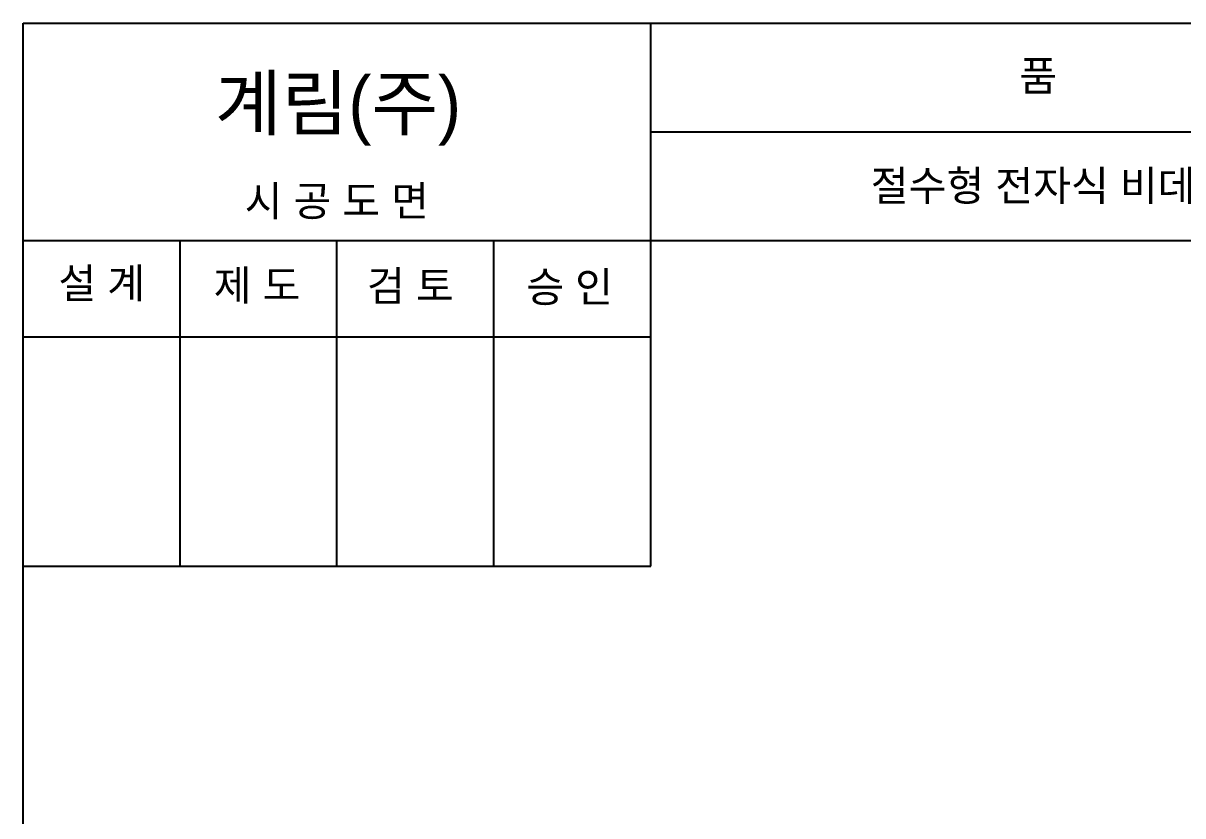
# Model space of a CAD drawing. Header units: millimetres. Extents: x 0 to 1800, y -67 to 2530.
# Drawn here: x 0 to 961, y 1873 to 2530 of the extents above; entities that cross this region are included whole.
import ezdxf
from ezdxf.enums import TextEntityAlignment as Align

# ---------------------------------------------------------------- set-up
doc = ezdxf.new("R2010")
doc.units = ezdxf.units.MM
doc.layers.add('TEXT', color=7, linetype='Continuous')
doc.layers.add('도각라인', color=7, linetype='Continuous')
doc.styles.add('타이틀', font='H2GTRM.TTF', dxfattribs={"height": 25})

msp = doc.modelspace()

# ---------------------------------------------------------------- linework, layer by layer
at = {"layer": '도각라인', "color": 7}
for p, q in [((0, 0), (0, 2530)), ((0, 2530), (1800, 2530)), ((520, 2080), (520, 2530)), ((520, 2440), (1800, 2440)), ((0, 2350), (1800, 2350)), ((130, 2080), (130, 2350)), ((260, 2080), (260, 2350)), ((390, 2080), (390, 2350)), ((0, 2270), (520, 2270)), ((0, 2080), (520, 2080))]:
    msp.add_line(p, q, dxfattribs=at)

# ---------------------------------------------------------------- texts
at = {"layer": 'TEXT', "style": '타이틀'}
for s, p in [('품             명', (915.69, 2486.4)), ('절수형 전자식 비데일체형 변기', (919.72, 2395.29)), ('시 공 도 면', (259.86, 2382.67)), ('설 계', (65.04, 2314.57)), ('제 도', (193.75, 2312.86)), ('검 토', (320.76, 2312.29)), ('승 인', (452.74, 2311.44))]:
    msp.add_text(s, height=25, dxfattribs=at).set_placement(p, align=Align.MIDDLE_CENTER)
msp.add_text('계림(주)', height=44, dxfattribs=at).set_placement((260.9, 2441.76), align=Align.CENTER)

doc.saveas('drawing.dxf')
